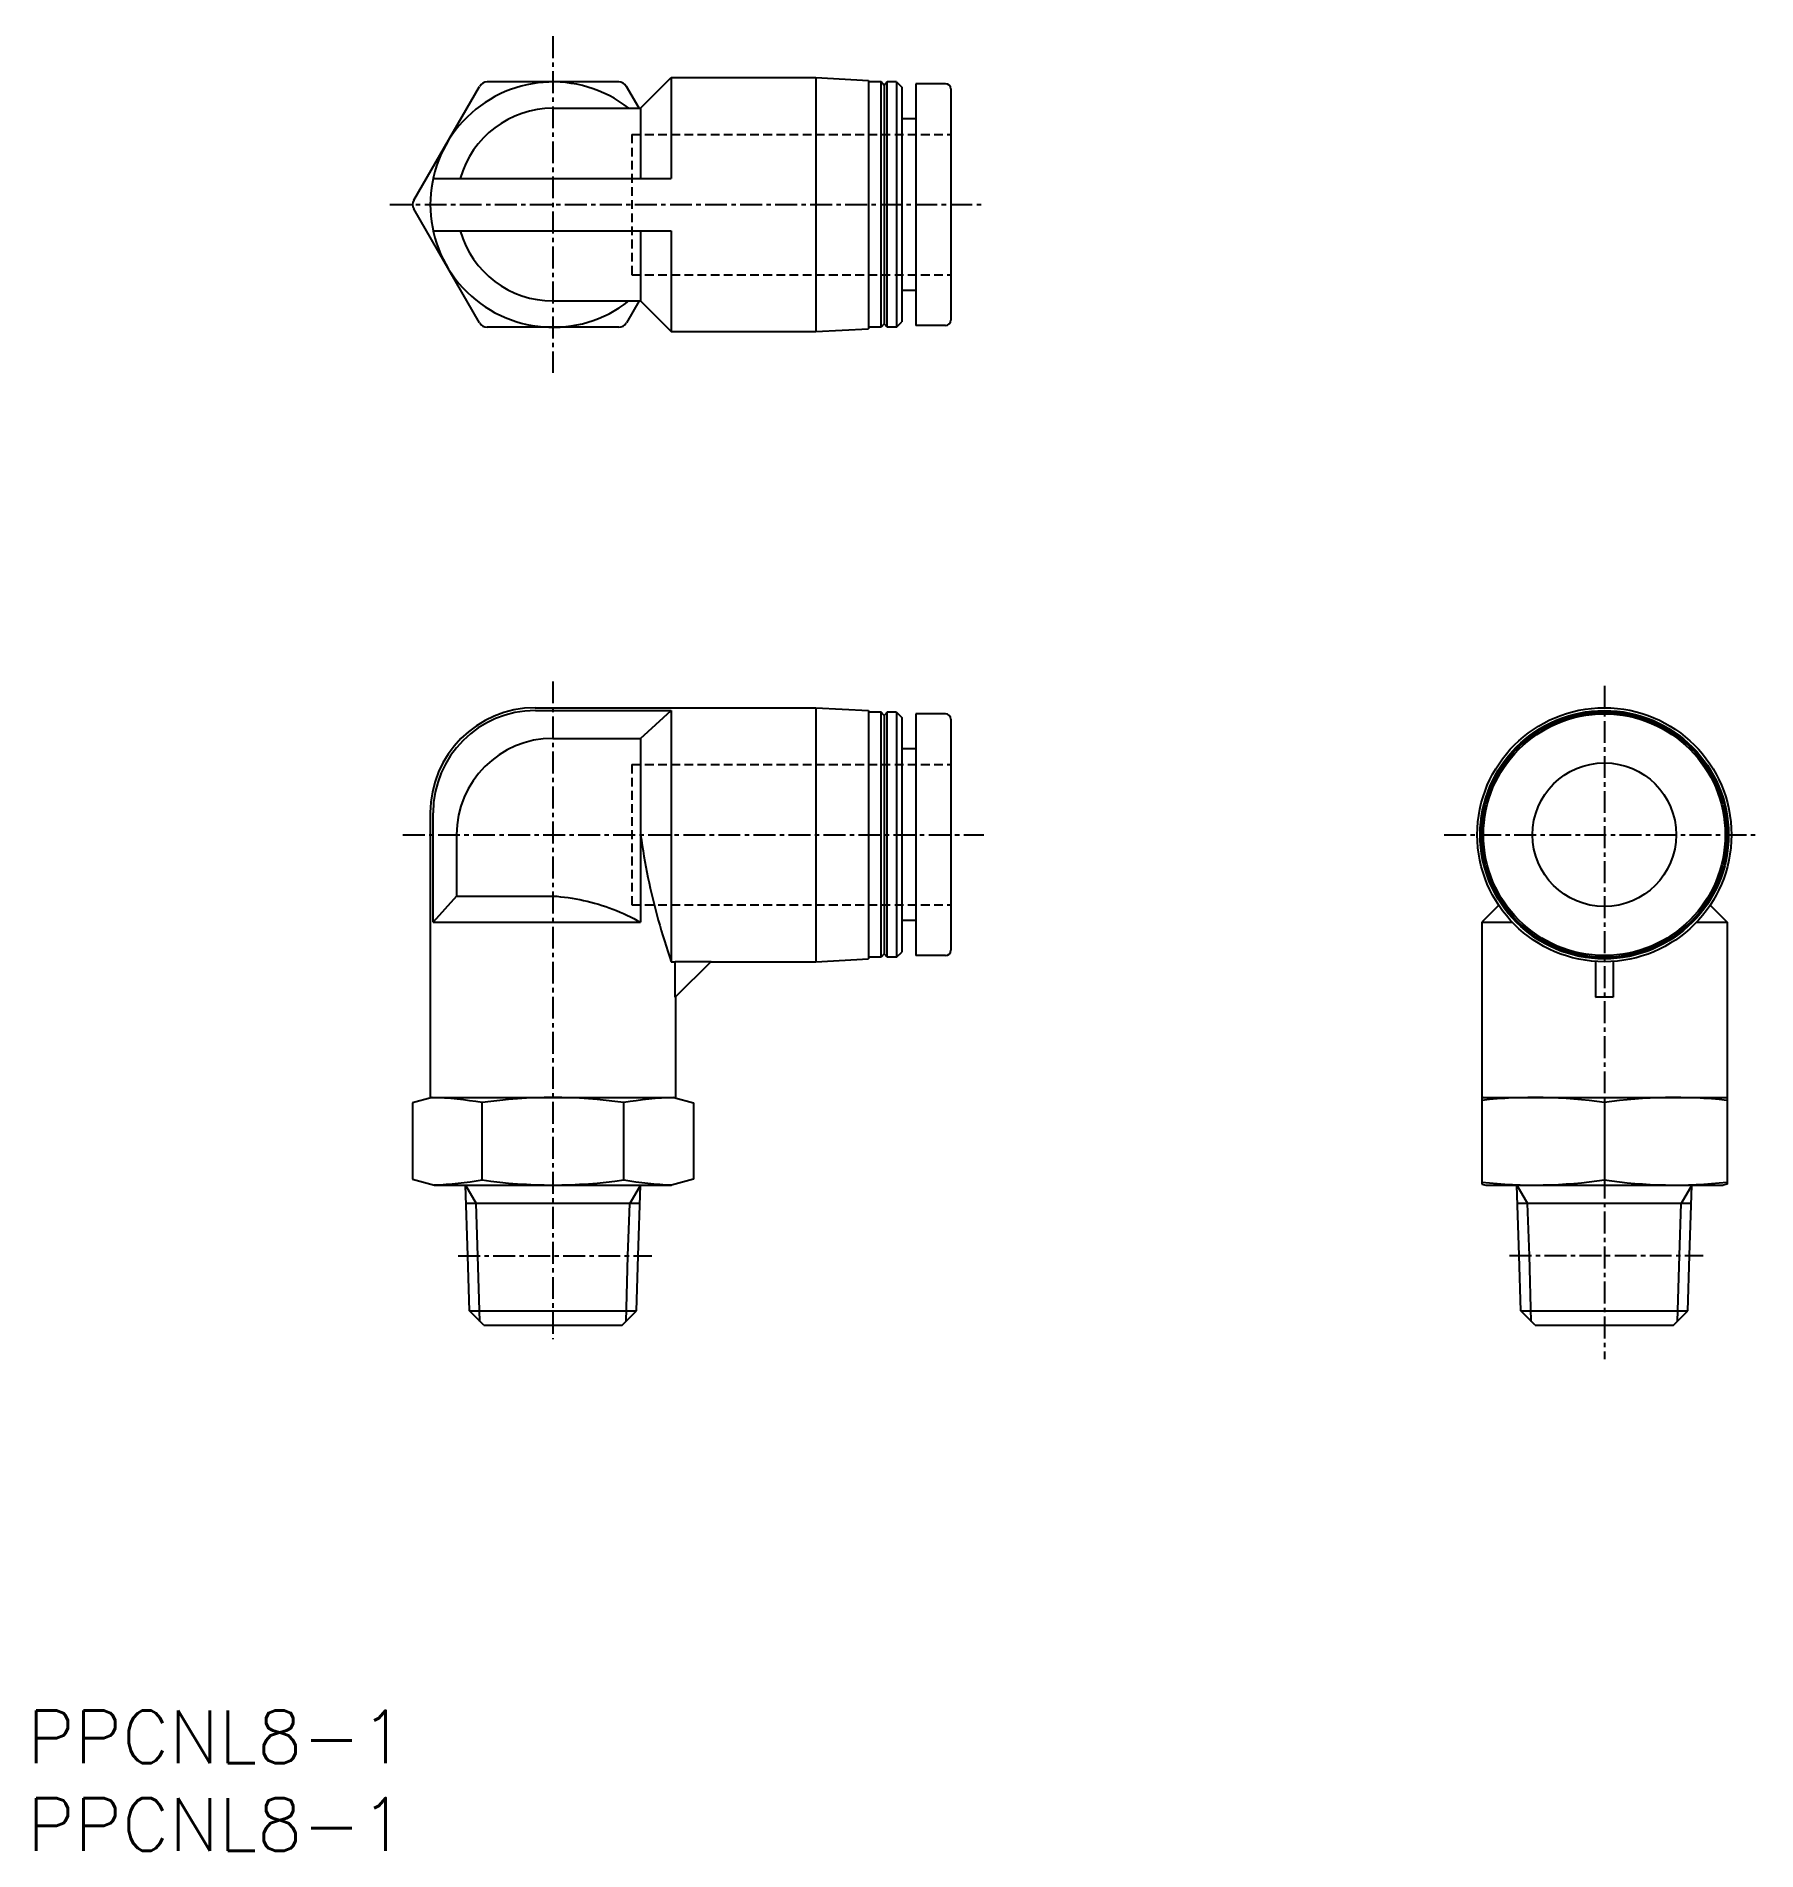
# Model space of a CAD drawing. Extents: x 1 to 99, y 0 to 104.
import ezdxf

# ---------------------------------------------------------------- set-up
doc = ezdxf.new("R2010")
doc.units = 0
doc.linetypes.add('CENTER', pattern=[2, 1.25, -0.25, 0.25, -0.25])
doc.linetypes.add('DASHED', pattern=[0.75, 0.5, -0.25])
doc.layers.get('0').update_dxf_attribs({"linetype": 'CONTINUOUS'})
doc.layers.add('CENTER', color=1, linetype='CENTER')
doc.styles.get("Standard").update_dxf_attribs({"font": 'txt.shx'})

# ---------------------------------------------------------------- blocks, each defined once
blk = doc.blocks.new('*U7')
at = {"color": 7, "linetype": 'CONTINUOUS'}
blk.add_text('PPCNL8-1', height=3, dxfattribs=at).set_placement((0, 0))
blk = doc.blocks.new('*U8')
at = {"color": 7, "linetype": 'CONTINUOUS'}
blk.add_text('PPCNL8-1', height=3, dxfattribs=at).set_placement((0, 5))

msp = doc.modelspace()

# ---------------------------------------------------------------- linework, layer by layer
at = {"color": 7, "linetype": 'CONTINUOUS'}
for p, q in [((22.06, 94.22), (25.81, 100.72)), ((33.75, 100.97), (26.25, 100.97)), ((34.91, 99.47), (34.19, 100.72)), ((35, 99.47), (36.75, 101.22)), ((36.75, 101.22), (45, 101.22)), ((36.75, 101.22), (36.75, 95.47)), ((45, 101.22), (48, 101.06)), ((45, 101.22), (45, 86.72)), ((48, 101.06), (48, 86.88)), ((48.72, 100.97), (48, 100.97)), ((48.9, 100.77), (48.72, 100.97)), ((48.72, 86.97), (48.72, 100.97)), ((49.07, 100.97), (48.9, 100.77)), ((48.9, 100.77), (48.9, 87.17)), ((49.6, 100.97), (49.07, 100.97)), ((49.07, 86.97), (49.07, 100.97)), ((49.6, 100.97), (49.6, 86.97)), ((49.6, 100.97), (49.9, 100.67)), ((49.9, 100.67), (49.9, 87.27)), ((52.4, 100.87), (50.7, 100.87)), ((50.7, 100.87), (50.7, 87.07)), ((52.7, 100.57), (52.7, 87.37)), ((30, 99.47), (35, 99.47)), ((35, 99.47), (35, 95.47)), ((50.7, 98.87), (49.9, 98.87)), ((23.16, 95.47), (36.75, 95.47)), ((25.81, 87.22), (22.06, 93.72)), ((23.16, 92.47), (36.75, 92.47)), ((35, 92.47), (35, 88.47)), ((36.75, 92.47), (36.75, 86.72)), ((30, 88.47), (35, 88.47)), ((34.91, 88.47), (34.19, 87.22)), ((35, 88.47), (36.75, 86.72)), ((50.7, 89.07), (49.9, 89.07)), ((48.9, 87.17), (48.72, 86.97)), ((49.07, 86.97), (48.9, 87.17)), ((49.6, 86.97), (49.9, 87.27)), ((52.4, 87.07), (50.7, 87.07)), ((33.75, 86.97), (26.25, 86.97)), ((36.75, 86.72), (45, 86.72)), ((45, 86.72), (48, 86.88)), ((48.72, 86.97), (48, 86.97)), ((49.6, 86.97), (49.07, 86.97)), ((28.98, 65.25), (45, 65.25)), ((29, 65.09), (36.75, 65.09)), ((35, 63.5), (36.75, 65.09)), ((36.75, 65.09), (36.75, 50.75)), ((45, 65.25), (48, 65.09)), ((45, 65.25), (45, 50.75)), ((48, 65.09), (48, 50.91)), ((48.72, 65), (48, 65)), ((48.9, 64.8), (48.72, 65)), ((48.72, 51), (48.72, 65)), ((49.07, 65), (48.9, 64.8)), ((48.9, 64.8), (48.9, 51.2)), ((49.07, 51), (49.07, 65)), ((49.6, 65), (49.07, 65)), ((49.6, 65), (49.6, 51)), ((49.6, 65), (49.9, 64.7)), ((49.9, 64.7), (49.9, 51.3)), ((52.4, 64.9), (50.7, 64.9)), ((50.7, 64.9), (50.7, 51.1)), ((52.7, 64.6), (52.7, 51.4)), ((30, 63.5), (35, 63.5)), ((35, 63.5), (35, 53)), ((50.7, 62.9), (49.9, 62.9)), ((23, 59.41), (23, 43)), ((23.16, 53), (23.16, 59.25)), ((24.5, 58), (24.5, 54.5)), ((24.5, 54.5), (23.16, 53)), ((24.5, 54.5), (30, 54.5)), ((83.97, 53.97), (83, 53)), ((96.03, 53.97), (97, 53)), ((23.16, 53), (35, 53)), ((50.7, 53.1), (49.9, 53.1)), ((83, 53), (83, 43)), ((83, 53), (84.75, 53)), ((95.25, 53), (97, 53)), ((97, 53), (97, 43)), ((36.98, 48.73), (36.98, 50.77)), ((36.98, 50.77), (39.02, 50.77)), ((39.02, 50.77), (36.98, 48.73)), ((45, 50.75), (48, 50.91)), ((48.72, 51), (48, 51)), ((48.9, 51.2), (48.72, 51)), ((49.07, 51), (48.9, 51.2)), ((49.6, 51), (49.07, 51)), ((49.6, 51), (49.9, 51.3)), ((52.4, 51.1), (50.7, 51.1)), ((89.5, 50.77), (89.5, 48.73)), ((90.5, 50.77), (90.5, 48.73)), ((36.75, 50.75), (36.98, 50.75)), ((39, 50.75), (45, 50.75)), ((37, 48.75), (37, 43)), ((23.1, 43), (21.99, 42.7)), ((21.99, 42.7), (21.99, 38.33)), ((23, 43), (37, 43)), ((25.96, 38.3), (25.96, 42.7)), ((34.04, 38.3), (34.04, 42.7)), ((36.9, 43), (38.01, 42.7)), ((38.01, 42.7), (38.01, 38.33)), ((83.1, 43), (83, 42.97)), ((83, 43), (97, 43)), ((83, 42.97), (83, 38.06)), ((90, 42.7), (90, 38.3)), ((96.9, 43), (97, 42.97)), ((97, 42.97), (97, 38.06)), ((21.99, 38.33), (23.23, 38)), ((38.01, 38.33), (36.77, 38)), ((23.23, 38), (36.77, 38)), ((25.01, 38), (25.62, 36.94)), ((25.14, 33.95), (25.01, 38)), ((34.99, 38), (34.38, 36.94)), ((34.86, 33.95), (34.99, 38)), ((83, 38.06), (83.23, 38)), ((83.23, 38), (96.77, 38)), ((85.01, 38), (85.62, 36.94)), ((85.14, 33.97), (85.01, 38)), ((94.99, 38), (94.38, 36.94)), ((94.86, 33.97), (94.99, 38)), ((97, 38.06), (96.77, 38)), ((34.96, 36.94), (25.04, 36.94)), ((25.72, 33.95), (25.62, 36.94)), ((34.28, 33.95), (34.38, 36.94)), ((94.96, 36.94), (85.04, 36.94)), ((85.72, 33.97), (85.62, 36.94)), ((94.28, 33.97), (94.38, 36.94)), ((25.23, 30.82), (25.14, 33.95)), ((25.83, 30.22), (25.72, 33.95)), ((34.17, 30.22), (34.28, 33.95)), ((34.77, 30.82), (34.86, 33.95)), ((85.23, 30.82), (85.14, 33.97)), ((85.83, 30.22), (85.72, 33.97)), ((94.17, 30.22), (94.28, 33.97)), ((94.77, 30.82), (94.86, 33.97)), ((25.23, 30.82), (34.77, 30.82)), ((26.05, 30), (25.23, 30.82)), ((33.95, 30), (34.77, 30.82)), ((85.23, 30.82), (94.77, 30.82)), ((86.05, 30), (85.23, 30.82)), ((93.95, 30), (94.77, 30.82)), ((26.05, 30), (33.95, 30)), ((86.05, 30), (93.95, 30))]:
    msp.add_line(p, q, dxfattribs=at)
at = {"color": 3, "linetype": 'DASHED'}
for p, q in [((34.5, 97.97), (34.5, 89.97)), ((34.5, 97.97), (52.7, 97.97)), ((34.5, 89.97), (52.7, 89.97)), ((34.5, 62), (52.7, 62)), ((34.5, 62), (34.5, 54)), ((34.5, 54), (52.7, 54))]:
    msp.add_line(p, q, dxfattribs=at)
at = {"color": 7, "linetype": 'CONTINUOUS'}
for points in [[(35, 58, 0.016275), (35.42, 55.55, 0.016368), (36.01, 53.13, 0.016218), (36.75, 50.75)], [(30, 54.5, -0.036352), (31.74, 54.25, -0.038169), (33.42, 53.75, -0.036789), (35, 53)], [(89.5, 48.73, -0.011475), (89.83, 48.75, -0.01153), (90.17, 48.75, -0.011475), (90.5, 48.73)]]:
    msp.add_lwpolyline(points, format="xyb", dxfattribs=at)
for radius in [7.25, 7.09, 7, 6.9, 4.1]:
    msp.add_circle((90, 58), radius, dxfattribs=at)
for centre, radius, start, end in [((30, 93.97), 7, 51.7868, 308.2132), ((26.25, 100.47), 0.5, 90, 150), ((33.75, 100.47), 0.5, 30, 90), ((52.4, 100.57), 0.3, 0, 90), ((30, 93.97), 5.5, 90, 164.1734), ((22.49, 93.97), 0.5, 150, 210), ((30, 93.97), 5.5, 195.8266, 270), ((26.25, 87.47), 0.5, 210, 270), ((33.75, 87.47), 0.5, 270, 330), ((52.4, 87.37), 0.3, 270, 0), ((29, 59.25), 6, 90.1874, 180), ((29, 59.25), 5.84, 90, 180), ((52.4, 64.6), 0.3, 0, 90), ((30, 58), 5.5, 90, 180), ((52.4, 51.4), 0.3, 270, 0), ((22.47, 23.01), 20, 79.9635, 88.2036), ((30, 15.28), 27.72, 81.6156, 98.3844), ((37.53, 23.01), 20, 91.7964, 100.0365), ((86, 15.81), 27.19, 81.5341, 96.329), ((94, 15.81), 27.19, 83.671, 98.4659), ((22.47, 57.99), 20, 272.1377, 280.0365), ((30, 65.72), 27.72, 261.6156, 278.3844), ((37.53, 57.99), 20, 259.9635, 267.8623), ((86, 65.19), 27.19, 263.671, 278.4659), ((94, 65.19), 27.19, 261.5341, 276.329)]:
    msp.add_arc(centre, radius, start, end, dxfattribs=at)
at = {"layer": 'CENTER', "color": 1, "linetype": 'CENTER'}
for p, q in [((30, 103.58), (30, 84.36)), ((20.68, 93.97), (54.61, 93.97)), ((30, 66.75), (30, 29.2)), ((90, 66.49), (90, 28.06)), ((21.44, 58), (54.58, 58)), ((80.86, 58), (98.69, 58)), ((24.59, 33.95), (35.64, 33.95)), ((84.59, 33.97), (95.64, 33.97))]:
    msp.add_line(p, q, dxfattribs=at)

# ---------------------------------------------------------------- block references
at = {"color": 7, "linetype": 'CONTINUOUS'}
for name in ['*U8', '*U7']:
    msp.add_blockref(name, (0, 0), dxfattribs=at)

doc.saveas('drawing.dxf')
